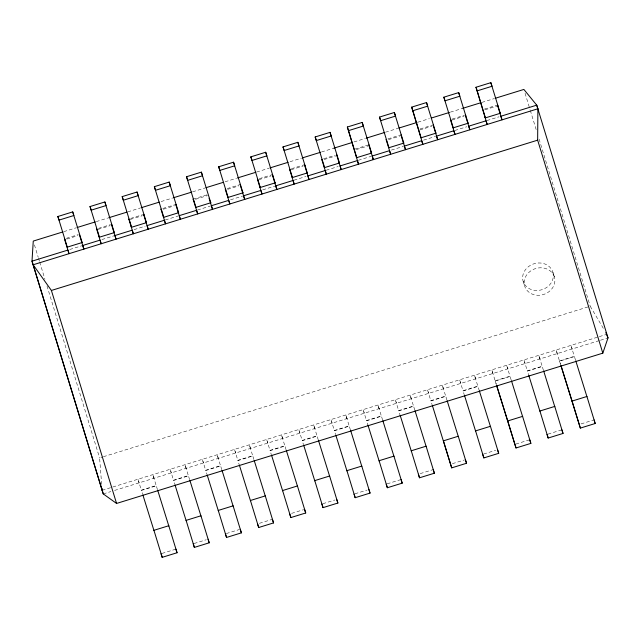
<?xml version="1.0" encoding="UTF-8"?>
<svg xmlns="http://www.w3.org/2000/svg" width="640" height="640" viewBox="0 0 640 640"><rect width="100%" height="100%" fill="white"/><g stroke="black" fill="none" stroke-linecap="round" stroke-linejoin="round"><path stroke-width="0.48" stroke-dasharray="3.2 2.4" d="M63.808 231.64L76.216 227.8M96.256 221.608L107.712 218.064M127.76 211.872L140.168 208.032M161.168 201.544L172.624 198.008M192.664 191.808L205.072 187.976M225.12 181.776L236.576 178.24M256.616 172.04L269.024 168.208M290.024 161.712L301.48 158.176M321.528 151.976L333.936 148.144M353.976 141.944L365.432 138.408M385.48 132.208L397.888 128.376M417.928 122.176L429.384 118.64M450.384 112.152L462.792 108.312M481.88 102.408L494.296 98.576M66.312 238.32L78.368 234.592M98.472 228.376L110.536 224.648M130.64 218.432L142.696 214.704M162.8 208.488L174.864 204.76M193.112 199.12L207.96 194.536M227.128 188.608L240.12 184.592M259.296 178.664L272.288 174.648M291.464 168.72L304.448 164.712M323.624 158.784L334.76 155.344M354.864 149.128L367.848 145.112M387.952 138.896L400.016 135.168M420.12 128.952L432.184 125.224M452.28 119.016L464.344 115.288M484.448 109.072L497.44 105.056M66.808 239.064L77.944 235.624M98.04 229.408L110.104 225.68M130.208 219.464L142.272 215.736M163.296 209.24L174.432 205.8M195.464 199.296L207.528 195.568M227.632 189.352L238.76 185.912M258.864 179.696L270.928 175.968M291.032 169.76L303.088 166.032M324.12 159.528L336.184 155.8M356.288 149.584L368.352 145.856M388.448 139.64L399.584 136.2M419.688 129.992L431.752 126.264M451.856 120.048L463.912 116.32M484.944 109.816L497.008 106.088M69.728 249.504L81.792 245.776M101.896 239.56L113.96 235.832M134.064 229.624L145.192 226.176M165.296 219.968L178.288 215.952M197.464 210.024L210.448 206.008M230.552 199.792L242.616 196.064M262.72 189.856L274.784 186.128M293.952 180.2L306.016 176.472M326.12 170.256L338.184 166.528M358.288 160.312L371.272 156.296M391.376 150.088L403.44 146.36M423.544 140.144L435.6 136.416M454.776 130.488L466.84 126.76M486.944 120.544L499.008 116.816M101.656 484.416L99.6 457.888L102.464 457.008M103.416 456.712L590.224 306.24L603.824 329.2M102.112 490.312L598.352 336.928M599.296 336.632L606.848 334.296M103.264 493.92L110.816 491.584M114.592 490.424L599.504 340.536M600.448 340.248L608 337.912M492.952 373.472L491.8 369.864L495.224 381.048L510.064 376.456L506.64 365.272L507.792 368.88M557.28 353.584L556.128 349.976L559.552 361.16L574.392 356.576L570.968 345.392L572.128 349M161.984 553.44L175.896 549.136M194.144 543.496L206.208 539.768M226.312 533.56L239.304 529.544M259.4 523.328L272.392 519.312M291.568 513.384L303.632 509.656M322.808 503.728L334.864 500M354.968 493.792L367.032 490.064M387.136 483.848L401.048 479.544M420.224 473.616L433.216 469.6M452.392 463.68L464.448 459.944M483.624 454.024L495.688 450.296M515.792 444.08L529.712 439.776M547.952 434.136L560.944 430.12M581.048 423.912L593.112 420.184M552.84 272.136A15.536 13.56 -17.7 0 1 534.008 290.256A15.536 13.56 -17.7 0 1 527.136 267.784A15.536 13.56 -17.7 0 1 552.84 272.136L554.376 276.952A15.536 13.56 -17.7 0 1 535.544 295.064A15.536 13.56 -17.7 0 1 528.672 272.6A15.536 13.56 -17.7 0 1 554.376 276.952M523.152 281.312L524.688 286.128M539.96 358.944L538.808 355.328L542.232 366.52L527.384 371.104L523.96 359.92L525.112 363.528M475.632 378.824L474.48 375.216L477.904 386.4L463.056 390.992L459.632 379.8L460.784 383.416M443.464 388.768L442.312 385.16L445.736 396.344L430.888 400.928L427.472 389.744L428.624 393.352M411.304 398.712L410.152 395.096L413.576 406.288L398.728 410.872L395.304 399.688L396.456 403.296M379.136 408.648L377.984 405.04L381.408 416.224L366.56 420.816L363.136 409.632L364.288 413.24M346.976 418.592L345.824 414.984L349.24 426.168L334.4 430.76L330.976 419.568L332.128 423.184M314.808 428.536L313.656 424.928L317.08 436.112L302.232 440.696L298.808 429.512L299.96 433.12M282.64 438.48L281.488 434.864L284.912 446.056L270.072 450.64L266.648 439.456L267.8 443.064M250.48 448.416L249.328 444.808L252.752 455.992L237.904 460.584L234.48 449.4L235.632 453.008M218.312 458.36L217.16 454.752L220.584 465.936L205.736 470.528L202.32 459.336L203.472 462.952M186.152 468.304L185 464.688L188.424 475.88L173.576 480.464L170.152 469.28L171.304 472.888M153.984 478.248L152.832 474.632L156.256 485.824L141.408 490.408L137.984 479.224L139.144 482.832M575.56 360.312L574.36 356.304L559.512 360.896L560.68 364.632M559.552 361.16L560.72 364.904M543.4 370.256L542.192 366.248L527.352 370.84L528.552 374.84M511.232 380.2L510.032 376.192L495.184 380.776L496.352 384.512M495.224 381.048L496.392 384.784M479.328 390.8L477.864 386.128L463.024 390.72L464.224 394.728M446.904 400.08L445.704 396.072L430.856 400.664L432.064 404.672M414.744 410.024L413.536 406.016L398.688 410.608L399.896 414.608M382.576 419.968L381.376 415.96L366.528 420.544L367.992 425.216M350.408 429.904L349.208 425.896L334.36 430.488L335.568 434.496M318.248 439.848L317.04 435.84L302.2 440.432L303.4 444.44M286.08 449.792L284.88 445.784L270.032 450.376L271.24 454.376M253.88 459.464L252.712 455.728L237.872 460.312L239.072 464.32M221.752 469.672L220.552 465.664L205.704 470.256L206.912 474.264M189.592 479.616L188.384 475.608L173.544 480.2L174.744 484.208M157.424 489.56L156.224 485.552L141.376 490.144L142.544 493.88M525.048 93.248L530.016 109.488M530.312 110.44L536.744 131.456M539.08 139.096L590.224 306.24M34.432 244.904L38.232 257.32M38.52 258.272L39.4 261.136M39.688 262.096L44.952 279.288M47 285.968L99.6 457.888"/><path stroke-width="0.96" d="M62.848 231.936L33.264 241.08L32 261.168L103.264 493.92L116.568 503.448L602.816 353.152L537.648 140.16L537.888 108.768L536.736 105.152L523.88 89.432L495.248 98.28M602.816 353.152L608 337.912L536.736 105.152L500.856 116.24L502.016 119.856L497.72 105.992M57.872 216.496L72.712 211.904L73.864 215.52L59.024 220.104L57.872 216.496L67.288 247.128L82.136 242.536L72.712 211.904M90.032 206.552L104.88 201.968L106.032 205.576L91.184 210.168L90.032 206.552L99.456 237.184L114.304 232.6L104.88 201.968M122.2 196.608L137.048 192.024L138.2 195.632L123.352 200.224L122.2 196.608L131.616 227.248L146.464 222.656L137.048 192.024M154.36 186.672L169.208 182.08L170.36 185.696L155.52 190.28L154.36 186.672L163.784 217.304L178.632 212.712L169.208 182.08M186.528 176.728L201.376 172.136L202.528 175.752L187.68 180.336L186.528 176.728L195.952 207.36L210.792 202.768L201.376 172.136M218.696 166.784L233.536 162.2L234.688 165.808L219.848 170.4L218.696 166.784L228.112 197.416L242.96 192.832L233.536 162.2M250.856 156.848L265.704 152.256L266.856 155.864L252.008 160.456L250.856 156.848L260.28 187.48L275.12 182.888L265.704 152.256M283.024 146.904L297.864 142.312L299.016 145.928L284.176 150.512L283.024 146.904L292.44 177.536L307.288 172.944L297.864 142.312M315.184 136.96L330.032 132.368L331.184 135.984L316.336 140.568L315.184 136.96L324.608 167.592L339.448 163.008L330.032 132.368M347.352 127.016L362.2 122.432L363.352 126.04L348.504 130.632L347.352 127.016L358.512 164.208L357.36 160.6L340.04 165.952L341.192 169.568L336.896 155.696M379.512 117.08L394.36 112.488L395.512 116.096L380.664 120.688L379.512 117.08L388.936 147.712L403.784 143.12L394.36 112.488M411.68 107.136L426.528 102.544L427.68 106.16L412.832 110.744L411.68 107.136L422.84 144.328L421.688 140.72L404.368 146.072L405.52 149.68L400.944 134.88L401.44 135.632M443.848 97.192L458.688 92.6L459.84 96.216L445 100.8L443.848 97.192L453.264 127.824L468.112 123.24L458.688 92.6M476.008 87.248L490.856 82.664L492.008 86.272L477.16 90.864L476.008 87.248L487.168 124.44L486.016 120.832L468.696 126.184L469.848 129.8L465.272 115L465.768 115.744M77.168 227.504L95.304 221.904M108.672 217.768L126.808 212.168M141.12 207.744L159.256 202.136M173.576 197.712L191.712 192.104M206.032 187.68L223.208 182.368M237.528 177.944L255.664 172.336M269.984 167.912L288.12 162.304M302.432 157.88L320.568 152.272M333.936 148.144L352.072 142.536M366.384 138.112L384.52 132.504M398.84 128.08L416.976 122.472M431.296 118.048L449.432 112.44M462.792 108.312L480.928 102.704M356.272 156.904L356.768 157.648L371.616 153.064L362.2 122.432M420.6 137.024L421.104 137.768L435.944 133.176L426.528 102.544M484.928 117.136L485.432 117.88L500.272 113.296L490.856 82.664M537.888 108.768L33.152 264.776L32 261.168L67.872 250.08L69.032 253.688L64.456 238.888L64.952 239.64M103.264 493.92L33.152 264.776L51.4 290.456L537.648 140.16M496.648 385.448L507.744 420.952L522.592 416.368L530.864 443.392L516.016 447.976L496.68 385.72M560.976 365.568L572.08 401.072L586.92 396.48L595.192 423.504L580.344 428.096L561.008 365.832M162.208 557.336L177.048 552.752L168.784 525.728L153.936 530.32L162.208 557.336L161.056 553.728M194.368 547.4L209.216 542.808L200.944 515.784L186.104 520.376L194.368 547.4L193.216 543.784M226.536 537.456L241.384 532.864L233.112 505.848L218.264 510.432L226.536 537.456L225.384 533.84M258.696 527.512L273.544 522.92L265.28 495.904L250.432 500.488L258.696 527.512L257.544 523.904M290.864 517.568L305.712 512.984L297.44 485.96L282.6 490.552L290.864 517.568L289.712 513.96M323.032 507.632L337.872 503.04L329.608 476.016L314.76 480.608L323.032 507.632L321.88 504.016M355.192 497.688L370.04 493.096L361.768 466.08L346.928 470.664L355.192 497.688L354.04 494.072M387.36 487.744L402.2 483.152L393.936 456.136L379.088 460.72L387.36 487.744L386.208 484.136M419.52 477.8L434.368 473.216L426.096 446.192L411.256 450.784L419.52 477.8L418.368 474.192M451.688 467.864L466.528 463.272L458.264 436.248L443.416 440.84L451.688 467.864L432.32 405.336M483.848 457.92L498.696 453.328L490.432 426.312L475.584 430.896L483.848 457.92L482.696 454.304M548.184 438.032L563.024 433.448L554.76 406.424L539.912 411.016L548.184 438.032L547.032 434.424M497.44 105.056L497.936 105.8M499.776 112.544L500.272 113.296M467.616 122.488L468.112 123.24M450.928 120.336L450.424 119.584L455 134.384L453.848 130.776L436.528 136.128L437.68 139.736L433.104 124.944L433.608 125.688M452.768 127.08L453.264 127.824M435.448 132.432L435.944 133.176M403.28 142.376L403.784 143.12M386.6 140.216L386.096 139.472L390.672 154.272L389.52 150.656L372.2 156.008L373.352 159.624L369.064 145.76M388.44 146.96L388.936 147.712M368.776 144.824L369.28 145.568M371.12 152.312L371.616 153.064M336.616 154.768L337.112 155.512M338.952 162.256L339.448 163.008M322.264 160.104L321.768 159.352L326.344 174.152L325.192 170.544L307.872 175.896L309.024 179.504L304.448 164.712L304.944 165.456M324.112 166.848L324.608 167.592M306.792 172.2L307.288 172.944M290.104 170.04L289.608 169.296L294.176 184.096L293.024 180.488L275.712 185.84L276.864 189.448L272.288 174.648L272.784 175.4M291.944 176.792L292.44 177.536M274.624 182.144L275.12 182.888M257.936 179.984L257.44 179.24L262.016 194.04L260.864 190.424L243.544 195.776L244.696 199.392L240.408 185.528M259.776 186.728L260.28 187.48M240.12 184.592L240.616 185.336M242.464 192.08L242.96 192.832M225.776 189.928L225.272 189.184L229.848 203.976L228.696 200.368L211.376 205.72L212.528 209.336L209.096 198.264M227.616 196.672L228.112 197.416M210.296 202.024L210.792 202.768M193.608 199.872L193.112 199.12L197.688 213.92L196.536 210.312L179.216 215.664L180.368 219.272L175.792 204.48L176.288 205.224M195.448 206.616L195.952 207.36M178.128 211.968L178.632 212.712M161.448 209.808L160.944 209.064L165.52 223.864L164.368 220.256L147.048 225.608L148.2 229.216L143.624 214.416L144.128 215.168M163.288 216.56L163.784 217.304M145.968 221.912L146.464 222.656M129.28 219.752L128.784 219.008L133.36 233.808L132.208 230.192L114.888 235.544L116.04 239.16L111.744 225.296M131.12 226.496L131.616 227.248M111.464 224.36L111.96 225.104M113.8 231.848L114.304 232.6M97.112 229.696L96.616 228.952L101.192 243.744L100.04 240.136L82.72 245.488L83.872 249.104L79.584 235.232M98.96 236.44L99.456 237.184M81.64 241.792L82.136 242.536M66.792 246.384L67.288 247.128M605.84 332.6L608 337.912M594.04 419.896L595.192 423.504M561.872 429.832L563.024 433.448M529.712 439.776L530.864 443.392M497.544 449.72L498.696 453.328M465.376 459.664L466.528 463.272M433.216 469.6L434.368 473.216M401.048 479.544L402.2 483.152M368.888 489.488L370.04 493.096M336.72 499.432L337.872 503.04M304.56 509.368L305.712 512.984M272.392 519.312L273.544 522.92M240.224 529.256L241.384 532.864M208.064 539.2L209.216 542.808M175.896 549.136L177.048 552.752M575.824 360.976L586.96 396.752M543.656 370.92L554.792 406.696M528.808 375.512L539.944 411.28M511.488 380.864L522.632 416.632M479.328 390.8L490.464 426.576M464.48 395.392L475.616 431.168M447.16 400.744L458.296 436.52M415 410.688L426.136 446.464M400.152 415.272L411.288 451.048M382.832 420.632L393.968 456.4M367.992 425.216L379.128 460.992M350.672 430.568L361.808 466.344M335.824 435.16L346.96 470.936M318.504 440.512L329.64 476.288M303.656 445.104L314.792 480.88M286.336 450.456L297.48 486.232M271.496 455.04L282.632 490.816M254.176 460.4L265.312 496.168M239.328 464.984L250.464 500.76M222.008 470.336L233.144 506.112M207.168 474.928L218.304 510.704M189.848 480.28L200.984 516.056M175 484.872L186.136 520.648M157.68 490.224L168.816 526M142.84 494.808L153.976 530.584M477.16 90.864L485.432 117.88M572.08 401.072L580.344 428.096M412.832 110.744L421.104 137.768M507.744 420.952L516.016 447.976M348.504 130.632L356.768 157.648M51.4 290.456L116.568 503.448M101.96 488.344L102.112 490.312"/></g></svg>
